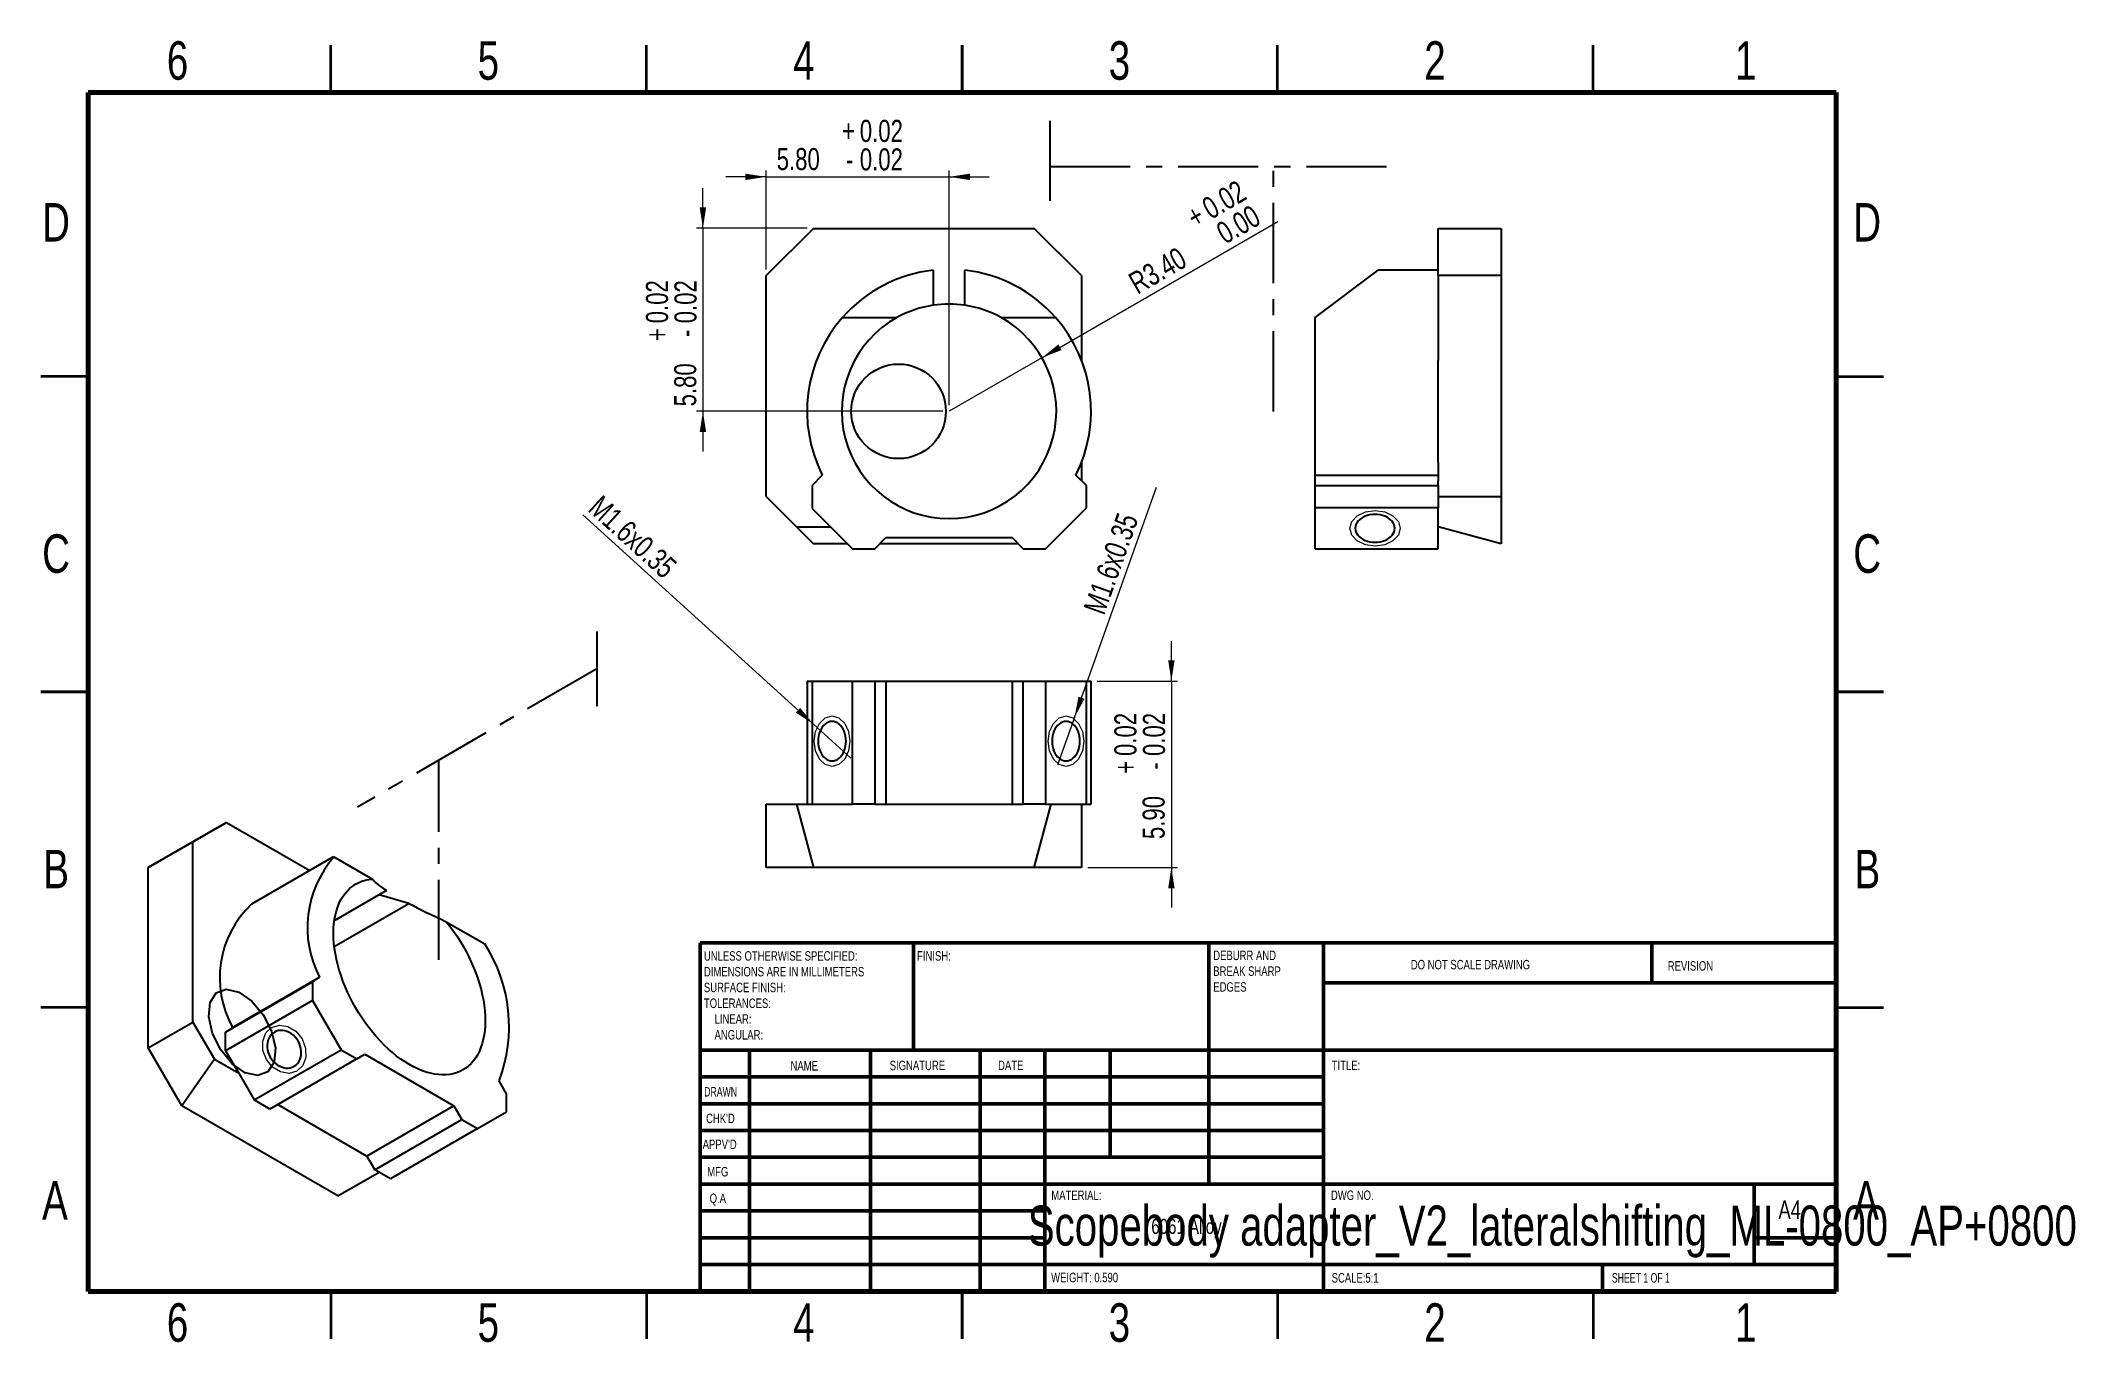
# Model space of a CAD drawing. Header units: millimetres. Extents: x 2 to 325, y 2 to 208.
import ezdxf

# ---------------------------------------------------------------- set-up
doc = ezdxf.new("R2010")
doc.units = ezdxf.units.MM
doc.linetypes.add('CENTERX2', pattern=[20.32, 12.7, -2.54, 2.54, -2.54])
doc.styles.add('SLDTEXTSTYLE0', font='TXT', dxfattribs={"width": 0.75})
doc.styles.add('SLDTEXTSTYLE1', font='TXT', dxfattribs={"width": 0.686449})
doc.styles.add('SLDTEXTSTYLE2', font='TXT', dxfattribs={"width": 0.6875})
doc.dimstyles.new('SLDDIMSTYLE0', dxfattribs={"dimtxt": 3.5, "dimasz": 3.302, "dimexe": 0, "dimexo": 0.0625, "dimgap": 0.875, "dimtad": 1, "dimlfac": 0.2, "dimrnd": 1e-09, "dimzin": 4, "dimdsep": 46, "dimtxsty": 'SLDTEXTSTYLE0', "dimsah": 1, "dimcen": 0.09, "dimadec": 0, "dimazin": 1, "dimtol": 1, "dimtp": 0.02, "dimtm": 0.02, "dimtfac": 1, "dimtmove": 0, "dimatfit": 0, "dimfxl": 0, "dimfrac": 2, "dimtolj": 1, "dimarcsym": 0})
doc.dimstyles.new('SLDDIMSTYLE1', dxfattribs={"dimtxt": 3.5, "dimasz": 3.302, "dimexe": 0, "dimexo": 0.0625, "dimgap": 0.875, "dimtad": 1, "dimlfac": 0.2, "dimrnd": 1e-09, "dimzin": 4, "dimdsep": 46, "dimtxsty": 'SLDTEXTSTYLE0', "dimsah": 1, "dimcen": 0, "dimadec": 0, "dimazin": 1, "dimtol": 1, "dimtp": 0.02, "dimtfac": 1, "dimtofl": 0, "dimtmove": 0, "dimatfit": 3, "dimfxl": 0, "dimfrac": 2, "dimtolj": 1, "dimtzin": 0, "dimarcsym": 0})
doc.dimstyles.new('SLDDIMSTYLE2', dxfattribs={"dimtxt": 3.5, "dimasz": 3.302, "dimexe": 0, "dimexo": 0.0625, "dimgap": 0.875, "dimtad": 1, "dimlfac": 0.2, "dimrnd": 1e-09, "dimzin": 12, "dimdsep": 46, "dimtxsty": 'SLDTEXTSTYLE0', "dimblk1": 'NONE', "dimsah": 1, "dimcen": 0, "dimadec": 0, "dimazin": 3, "dimtfac": 1, "dimtmove": 0, "dimatfit": 3, "dimldrblk": 'NONE', "dimfxl": 0, "dimfrac": 2, "dimtolj": 1, "dimtzin": 12, "dimarcsym": 0})

# ---------------------------------------------------------------- blocks, each defined once
blk = doc.blocks.new('SW_NOTE_0')
at = {"color": 0, "linetype": 'Continuous', "lineweight": 0, "char_height": 1.5, "attachment_point": 1, "style": 'SLDTEXTSTYLE0'}
for s, insert in [('UNLESS OTHERWISE SPECIFIED:', (0, 1.93)), ('SURFACE FINISH:', (0, -3.07)), ('DIMENSIONS ARE IN MILLIMETERS', (0, -0.57)), ('TOLERANCES:', (0, -5.57)), ('LINEAR:', (1.69, -8.07)), ('ANGULAR:', (1.69, -10.57))]:
    blk.add_mtext(s, dxfattribs=dict(at, insert=insert))
blk = doc.blocks.new('SW_NOTE_0_1')
at = {"color": 0, "linetype": 'Continuous', "lineweight": 0, "char_height": 1.5, "attachment_point": 1, "style": 'SLDTEXTSTYLE0'}
for s, insert in [('DEBURR AND', (0, 1.93)), ('BREAK SHARP', (0, -0.57)), ('EDGES', (0, -3.07))]:
    blk.add_mtext(s, dxfattribs=dict(at, insert=insert))
blk = doc.blocks.new('_D')
at = {"color": 7, "linetype": 'Continuous', "lineweight": 0}
for p, q in [((107.44, 178.47), (107.44, 184.82)), ((123.94, 178.47), (106.44, 178.47)), ((107.44, 178.47), (107.44, 149.47)), ((145.44, 149.47), (106.44, 149.47)), ((107.44, 149.47), (107.44, 143.12))]:
    blk.add_line(p, q, dxfattribs=at)
at = {"color": 7, "linetype": 'Continuous', "lineweight": 18}
for points in [[(107.44, 178.47), (107.95, 181.77), (106.93, 181.77)], [(107.44, 149.47), (106.93, 146.17), (107.95, 146.17)]]:
    blk.add_solid(points, dxfattribs=at)
at = {"color": 7, "linetype": 'Continuous', "lineweight": 18, "char_height": 3.5, "attachment_point": 1, "rotation": 90, "style": 'SLDTEXTSTYLE0'}
for s, insert in [('0.02', (98.41, 163.42)), ('0.02', (102.93, 163.42)), ('+', (98.41, 160.59)), ('-', (102.93, 161.23)), ('5.80', (102.88, 150.25))]:
    blk.add_mtext(s, dxfattribs=dict(at, insert=insert))
blk = doc.blocks.new('_D_1')
at = {"color": 7, "linetype": 'Continuous', "lineweight": 0}
for p, q in [((117.44, 171.97), (117.44, 187.63)), ((146.44, 150.47), (146.44, 187.63)), ((117.44, 186.63), (111.09, 186.63)), ((117.44, 186.63), (146.44, 186.63)), ((146.44, 186.63), (152.79, 186.63))]:
    blk.add_line(p, q, dxfattribs=at)
at = {"color": 7, "linetype": 'Continuous', "lineweight": 18}
for points in [[(117.44, 186.63), (114.14, 187.13), (114.14, 186.12)], [(146.44, 186.63), (149.74, 186.12), (149.74, 187.13)]]:
    blk.add_solid(points, dxfattribs=at)
at = {"color": 7, "linetype": 'Continuous', "lineweight": 18, "char_height": 3.5, "attachment_point": 1, "style": 'SLDTEXTSTYLE0'}
for s, insert in [('+', (129.48, 195.66)), ('0.02', (132.3, 195.66)), ('5.80', (119.13, 191.19)), ('0.02', (132.3, 191.14)), ('-', (130.11, 191.14))]:
    blk.add_mtext(s, dxfattribs=dict(at, insert=insert))
blk = doc.blocks.new('_D_2')
at = {"color": 7, "linetype": 'Continuous', "lineweight": 0}
for q in [(198.53, 179.54), (146.44, 149.47)]:
    blk.add_line((161.17, 157.97), q, dxfattribs=at)
at = {"color": 7, "linetype": 'Continuous', "lineweight": 18}
blk.add_solid([(161.17, 157.97), (164.28, 159.18), (163.77, 160.06)], dxfattribs=at)
at = {"color": 7, "linetype": 'Continuous', "lineweight": 18, "char_height": 3.5, "attachment_point": 1, "rotation": 30, "style": 'SLDTEXTSTYLE0'}
for s, insert in [('0.02', (186.18, 182.82)), ('+', (183.73, 181.41)), ('0.00', (188.44, 178.9)), ('R3.40', (174.55, 170.95))]:
    blk.add_mtext(s, dxfattribs=dict(at, insert=insert))
blk = doc.blocks.new('_D_3')
at = {"color": 7, "linetype": 'Continuous', "lineweight": 0}
for q in [(179.33, 137.45), (163.63, 93.43)]:
    blk.add_line((166.32, 100.96), q, dxfattribs=at)
at = {"color": 7, "linetype": 'Continuous', "lineweight": 18}
blk.add_solid([(166.32, 100.96), (167.91, 103.9), (166.95, 104.24)], dxfattribs=at)
at = {"color": 7, "linetype": 'Continuous', "lineweight": 18, "insert": (167.69, 118.2), "char_height": 3.5, "attachment_point": 1, "rotation": 70.3733, "style": 'SLDTEXTSTYLE0'}
blk.add_mtext('M1.6x0.35', dxfattribs=at)
blk = doc.blocks.new('_None')
blk = doc.blocks.new('_D_4')
at = {"color": 7, "linetype": 'Continuous', "lineweight": 0}
for q in [(88.39, 133.04), (130.87, 94.51)]:
    blk.add_line((124.95, 99.88), q, dxfattribs=at)
at = {"color": 7, "linetype": 'Continuous', "lineweight": 18}
blk.add_solid([(124.95, 99.88), (122.84, 102.48), (122.16, 101.72)], dxfattribs=at)
at = {"color": 7, "linetype": 'Continuous', "lineweight": 18, "insert": (91.42, 136.38), "char_height": 3.5, "attachment_point": 1, "rotation": 317.7853, "style": 'SLDTEXTSTYLE0'}
blk.add_mtext('M1.6x0.35', dxfattribs=at)
blk = doc.blocks.new('_D_5')
at = {"color": 7, "linetype": 'Continuous', "lineweight": 0}
for p, q in [((181.67, 106.69), (181.67, 113.04)), ((169.94, 106.69), (182.67, 106.69)), ((181.67, 106.69), (181.67, 77.19)), ((168.44, 77.19), (182.67, 77.19)), ((181.67, 77.19), (181.67, 70.84))]:
    blk.add_line(p, q, dxfattribs=at)
at = {"color": 7, "linetype": 'Continuous', "lineweight": 18}
for points in [[(181.67, 106.69), (182.18, 110), (181.17, 110)], [(181.67, 77.19), (181.17, 73.89), (182.18, 73.89)]]:
    blk.add_solid(points, dxfattribs=at)
at = {"color": 7, "linetype": 'Continuous', "lineweight": 18, "char_height": 3.5, "attachment_point": 1, "rotation": 90, "style": 'SLDTEXTSTYLE0'}
for s, insert in [('0.02', (172.64, 94.85)), ('0.02', (177.16, 94.85)), ('+', (172.64, 92.03)), ('-', (177.16, 92.66)), ('5.90', (177.11, 81.68))]:
    blk.add_mtext(s, dxfattribs=dict(at, insert=insert))

msp = doc.modelspace()

# ---------------------------------------------------------------- linework, layer by layer
at = {"color": 7, "linetype": 'Continuous', "lineweight": 35}
for p, q in [((48.5, 200), (48.5, 207.5)), ((98.5, 200), (98.5, 207.5)), ((148.5, 207.5), (148.5, 200)), ((148.5, 200), (148.5, 207.5)), ((198.5, 200), (198.5, 207.5)), ((248.5, 200), (248.5, 207.5)), ((10, 155), (2.5, 155)), ((287, 155), (294.5, 155)), ((2.5, 105), (10, 105)), ((10, 105), (2.5, 105)), ((294.5, 105), (287, 105)), ((287, 105), (294.5, 105)), ((10, 55), (2.5, 55)), ((287, 55), (294.5, 55)), ((48.5, 10), (48.5, 2.5)), ((98.5, 10), (98.5, 2.5)), ((148.5, 2.5), (148.5, 10)), ((148.5, 10), (148.5, 2.5)), ((198.5, 10), (198.5, 2.5)), ((248.5, 10), (248.5, 2.5))]:
    msp.add_line(p, q, dxfattribs=at)
at = {"color": 7, "linetype": 'Continuous', "lineweight": 70}
for p, q in [((10, 10), (10, 200)), ((10, 200), (287, 200)), ((287, 200), (287, 10)), ((287, 10), (10, 10))]:
    msp.add_line(p, q, dxfattribs=at)
at = {"color": 7, "linetype": 'CENTERX2'}
for p, q in [((162.427, 195.517), (162.427, 181.017)), ((162.427, 188.267), (216.09, 188.267)), ((197.832, 149.467), (197.832, 188.267)), ((90.631, 114.578), (90.631, 102.739)), ((90.631, 108.658), (52.685, 86.753)), ((65.595, 62.524), (65.595, 94.206))]:
    msp.add_line(p, q, dxfattribs=at)
at = {"color": 7, "linetype": 'Continuous', "lineweight": 25}
for p, q in [((124.943, 178.467), (117.443, 170.967)), ((124.943, 178.467), (159.943, 178.467)), ((167.443, 170.967), (159.943, 178.467)), ((223.942, 170.967), (223.942, 178.467)), ((223.942, 178.467), (233.942, 178.467)), ((233.942, 178.467), (233.942, 170.967)), ((117.443, 135.967), (117.443, 170.967)), ((143.943, 171.828), (143.943, 166.283)), ((148.943, 166.283), (148.943, 171.828)), ((167.443, 170.967), (167.443, 157.545)), ((204.442, 164.328), (214.442, 171.828)), ((223.942, 171.828), (214.442, 171.828)), ((223.942, 170.967), (223.942, 157.545)), ((233.942, 170.967), (223.942, 170.967)), ((233.942, 170.967), (233.942, 135.967)), ((129.549, 164.328), (138.187, 164.328)), ((154.699, 164.328), (163.337, 164.328)), ((204.442, 139.364), (204.442, 164.328)), ((223.942, 141.39), (223.942, 157.545)), ((126.341, 139.36), (124.77, 137.704)), ((168.211, 137.7), (166.547, 139.364)), ((167.443, 141.39), (167.443, 138.467)), ((204.442, 139.364), (223.942, 139.364)), ((204.442, 137.7), (204.442, 139.364)), ((223.942, 141.39), (223.942, 138.467)), ((117.443, 135.967), (122.263, 131.147)), ((124.77, 137.704), (124.77, 134.071)), ((168.211, 134.164), (168.211, 137.7)), ((204.442, 137.7), (223.942, 137.7)), ((204.442, 134.164), (204.442, 137.7)), ((223.942, 137.7), (223.942, 138.467)), ((223.942, 137.7), (223.942, 134.164)), ((223.942, 135.967), (233.942, 135.967)), ((233.942, 135.967), (233.942, 128.467)), ((124.77, 134.071), (131.141, 127.701)), ((161.746, 127.7), (168.211, 134.164)), ((223.942, 134.164), (204.442, 134.164)), ((204.442, 127.7), (204.442, 134.164)), ((223.942, 127.7), (223.942, 134.164)), ((122.263, 131.147), (127.695, 131.147)), ((122.263, 131.147), (124.943, 128.467)), ((134.676, 127.701), (136.443, 129.467)), ((136.443, 129.467), (156.443, 129.467)), ((156.443, 129.467), (158.211, 127.7)), ((233.942, 128.467), (223.942, 131.147)), ((130.374, 128.467), (124.943, 128.467)), ((131.141, 127.701), (134.676, 127.701)), ((157.443, 128.467), (135.443, 128.467)), ((158.211, 127.7), (161.746, 127.7)), ((204.442, 127.7), (223.942, 127.7)), ((123.943, 106.694), (123.943, 87.194)), ((123.943, 106.694), (124.77, 106.694)), ((124.77, 106.694), (124.77, 87.194)), ((124.77, 106.694), (131.141, 106.694)), ((131.141, 87.194), (131.141, 106.694)), ((131.141, 106.694), (134.676, 106.694)), ((134.676, 106.694), (134.676, 87.194)), ((134.676, 106.694), (136.443, 106.694)), ((136.443, 106.694), (136.443, 87.194)), ((136.443, 106.694), (156.443, 106.694)), ((156.443, 106.694), (156.443, 87.194)), ((156.443, 106.694), (158.211, 106.694)), ((158.211, 87.194), (158.211, 106.694)), ((158.211, 106.694), (161.746, 106.694)), ((161.746, 106.694), (161.746, 87.194)), ((161.746, 106.694), (168.211, 106.694)), ((168.211, 87.194), (168.211, 106.694)), ((168.211, 106.694), (168.943, 106.694)), ((168.943, 87.194), (168.943, 106.694)), ((117.443, 77.194), (117.443, 87.194)), ((117.443, 87.194), (122.263, 87.194)), ((122.263, 87.194), (127.695, 87.194)), ((122.263, 87.194), (124.943, 77.194)), ((127.695, 87.194), (131.141, 87.194)), ((134.676, 87.194), (131.141, 87.194)), ((134.676, 87.194), (136.443, 87.194)), ((136.443, 87.194), (156.443, 87.194)), ((156.443, 87.194), (158.211, 87.194)), ((161.746, 87.194), (158.211, 87.194)), ((159.943, 77.194), (162.622, 87.194)), ((161.746, 87.194), (168.211, 87.194)), ((167.443, 87.194), (167.443, 77.194)), ((168.211, 87.194), (168.943, 87.194)), ((24.859, 80.24), (31.93, 84.322)), ((31.93, 84.322), (26.627, 81.259)), ((31.93, 84.322), (45.14, 76.696)), ((26.627, 81.259), (19.555, 77.177)), ((26.627, 52.68), (26.627, 81.259)), ((19.555, 77.177), (24.859, 80.24)), ((48.682, 78.74), (35.884, 71.352)), ((48.975, 78.856), (55.083, 75.33)), ((19.555, 48.598), (19.555, 77.177)), ((124.943, 77.194), (117.443, 77.194)), ((159.943, 77.194), (124.943, 77.194)), ((167.443, 77.194), (159.943, 77.194)), ((57.311, 73.513), (49.031, 68.733)), ((49.031, 64.651), (60.846, 71.472)), ((60.846, 71.472), (56.133, 72.833)), ((66.759, 68.59), (72.867, 65.064)), ((31.808, 51.107), (45.596, 59.067)), ((32.918, 51.818), (46.707, 59.778)), ((46.707, 59.778), (45.596, 59.067)), ((45.596, 59.067), (45.596, 56.101)), ((45.596, 56.101), (31.808, 48.141)), ((45.596, 56.101), (50.101, 48.299)), ((19.555, 48.598), (26.627, 52.68)), ((26.627, 52.68), (30.035, 46.776)), ((32.918, 51.818), (31.808, 51.107)), ((24.859, 39.413), (19.555, 48.598)), ((31.808, 48.141), (31.808, 51.107)), ((30.035, 46.776), (24.859, 39.413)), ((30.035, 46.776), (33.876, 44.559)), ((31.808, 48.141), (33.876, 44.559)), ((36.312, 40.339), (50.101, 48.299)), ((52.601, 46.856), (38.812, 38.896)), ((50.101, 48.299), (52.601, 46.856)), ((52.601, 46.856), (53.85, 47.577)), ((53.85, 47.577), (67.992, 39.413)), ((33.876, 44.559), (36.312, 40.339)), ((76.313, 41.331), (75.137, 43.369)), ((49.607, 25.126), (24.859, 39.413)), ((38.812, 38.896), (36.312, 40.339)), ((40.062, 39.617), (54.204, 31.453)), ((67.992, 39.413), (54.204, 31.453)), ((67.992, 39.413), (69.242, 37.248)), ((76.313, 38.444), (76.313, 41.331)), ((55.454, 29.288), (69.242, 37.248)), ((71.742, 35.805), (57.954, 27.845)), ((69.242, 37.248), (71.742, 35.805)), ((71.742, 35.805), (76.313, 38.444)), ((54.204, 31.453), (55.454, 29.288)), ((57.954, 27.845), (55.454, 29.288)), ((49.607, 25.126), (56.135, 28.894))]:
    msp.add_line(p, q, dxfattribs=at)
at = {"color": 7, "linetype": 'Continuous', "lineweight": 50}
for p, q in [((107, 65.25), (287, 65.25)), ((107, 65.25), (107, 10)), ((140.8, 48.25), (140.8, 65.25)), ((187.6, 65.25), (187.6, 27)), ((205.8, 65.25), (205.8, 10)), ((257.8, 58.875), (257.8, 65.25)), ((287, 58.875), (205.8, 58.875)), ((287, 48.25), (107, 48.25)), ((114.8, 48.25), (114.8, 10)), ((133.991, 48.25), (133.991, 10)), ((151.399, 48.25), (151.399, 10)), ((161.6, 10), (161.6, 48.25)), ((172, 31.25), (172, 48.25)), ((205.8, 44), (107, 44)), ((205.8, 39.75), (107, 39.75)), ((205.8, 35.5), (107, 35.5)), ((205.8, 31.25), (107, 31.25)), ((161.6, 27), (107, 27)), ((161.6, 27), (287, 27)), ((274, 14.25), (274, 27)), ((161.6, 22.75), (107, 22.75)), ((161.6, 18.5), (107, 18.5)), ((287, 18.5), (274, 18.5)), ((107, 14.25), (287, 14.25)), ((250, 10), (250, 14.25))]:
    msp.add_line(p, q, dxfattribs=at)
at = {"color": 7, "linetype": 'Continuous', "lineweight": 18, "flags": 128}
for points in [[(217.942, 130.932), (217.638, 129.85), (216.771, 128.932), (215.473, 128.319), (213.942, 128.103), (212.412, 128.319), (211.114, 128.932), (210.247, 129.85), (209.942, 130.932), (210.247, 132.014), (211.114, 132.932), (212.412, 133.545), (213.942, 133.76), (215.473, 133.545), (216.771, 132.932), (217.638, 132.014), (217.942, 130.932)], [(127.908, 93.194), (126.826, 93.499), (125.908, 94.366), (125.295, 95.663), (125.08, 97.194), (125.295, 98.725), (125.908, 100.023), (126.826, 100.89), (127.908, 101.194), (128.991, 100.89), (129.908, 100.023), (130.522, 98.725), (130.737, 97.194), (130.522, 95.663), (129.908, 94.366), (128.991, 93.499), (127.908, 93.194)], [(164.978, 93.194), (163.896, 93.499), (162.978, 94.366), (162.365, 95.663), (162.15, 97.194), (162.365, 98.725), (162.978, 100.023), (163.896, 100.89), (164.978, 101.194), (166.061, 100.89), (166.978, 100.023), (167.591, 98.725), (167.807, 97.194), (167.591, 95.663), (166.978, 94.366), (166.061, 93.499), (164.978, 93.194)], [(38.27, 46.747), (37.719, 48.197), (37.684, 49.674), (38.168, 50.955), (39.098, 51.844), (40.333, 52.205), (41.684, 51.984), (42.946, 51.214), (43.926, 50.012), (44.476, 48.562), (44.512, 47.085), (44.028, 45.804), (43.098, 44.915), (41.863, 44.554), (40.512, 44.775), (39.25, 45.545), (38.27, 46.747)]]:
    msp.add_lwpolyline(points, dxfattribs=at)
at = {"color": 7, "linetype": 'Continuous', "lineweight": 25, "flags": 128}
for points in [[(213.942, 133.142), (213.534, 133.123), (213.134, 133.066), (212.746, 132.973), (212.38, 132.846), (212.04, 132.685), (211.733, 132.494), (211.463, 132.277), (211.236, 132.037), (211.055, 131.778), (210.924, 131.504), (210.844, 131.22), (210.817, 130.932), (210.844, 130.643), (210.924, 130.36), (211.055, 130.086), (211.236, 129.827), (211.463, 129.587), (211.733, 129.369), (212.04, 129.179), (212.38, 129.018), (212.746, 128.89), (213.134, 128.797), (213.534, 128.741), (213.942, 128.722), (214.35, 128.741), (214.751, 128.797), (215.138, 128.89), (215.505, 129.018), (215.845, 129.179), (216.152, 129.369), (216.422, 129.587), (216.649, 129.827), (216.829, 130.086), (216.961, 130.36), (217.041, 130.643), (217.067, 130.932), (217.041, 131.22), (216.961, 131.504), (216.829, 131.778), (216.649, 132.037), (216.422, 132.277), (216.152, 132.494), (215.845, 132.685), (215.505, 132.846), (215.138, 132.973), (214.751, 133.066), (214.35, 133.123), (213.942, 133.142)], [(130.118, 97.194), (130.099, 97.602), (130.043, 98.003), (129.95, 98.39), (129.822, 98.757), (129.662, 99.097), (129.471, 99.404), (129.254, 99.673), (129.013, 99.901), (128.754, 100.081), (128.48, 100.213), (128.197, 100.292), (127.908, 100.319), (127.62, 100.292), (127.337, 100.213), (127.063, 100.081), (126.804, 99.901), (126.563, 99.673), (126.346, 99.404), (126.155, 99.097), (125.995, 98.757), (125.867, 98.39), (125.774, 98.003), (125.718, 97.602), (125.699, 97.194), (125.718, 96.786), (125.774, 96.385), (125.867, 95.998), (125.995, 95.632), (126.155, 95.292), (126.346, 94.984), (126.563, 94.715), (126.804, 94.488), (127.063, 94.307), (127.337, 94.176), (127.62, 94.096), (127.908, 94.069), (128.197, 94.096), (128.48, 94.176), (128.754, 94.307), (129.013, 94.488), (129.254, 94.715), (129.471, 94.984), (129.662, 95.292), (129.822, 95.632), (129.95, 95.998), (130.043, 96.385), (130.099, 96.786), (130.118, 97.194)], [(167.188, 97.194), (167.169, 97.602), (167.113, 98.003), (167.02, 98.39), (166.892, 98.757), (166.731, 99.097), (166.541, 99.404), (166.323, 99.673), (166.083, 99.901), (165.824, 100.081), (165.55, 100.213), (165.267, 100.292), (164.978, 100.319), (164.69, 100.292), (164.406, 100.213), (164.133, 100.081), (163.873, 99.901), (163.633, 99.673), (163.416, 99.404), (163.225, 99.097), (163.065, 98.757), (162.937, 98.39), (162.844, 98.003), (162.787, 97.602), (162.769, 97.194), (162.787, 96.786), (162.844, 96.385), (162.937, 95.998), (163.065, 95.632), (163.225, 95.292), (163.416, 94.984), (163.633, 94.715), (163.873, 94.488), (164.133, 94.307), (164.406, 94.176), (164.69, 94.096), (164.978, 94.069), (165.267, 94.096), (165.55, 94.176), (165.824, 94.307), (166.083, 94.488), (166.323, 94.715), (166.541, 94.984), (166.731, 95.292), (166.892, 95.632), (167.02, 95.998), (167.113, 96.385), (167.169, 96.786), (167.188, 97.194)], [(66.759, 68.59), (67.339, 67.859), (67.898, 67.102), (68.435, 66.323), (68.949, 65.523), (69.438, 64.705), (69.9, 63.872), (70.333, 63.027), (70.738, 62.171), (71.111, 61.308), (71.452, 60.44), (71.76, 59.57), (72.034, 58.701), (72.274, 57.836), (72.477, 56.977), (72.645, 56.126), (72.775, 55.288), (72.868, 54.464), (72.924, 53.656), (72.942, 52.868), (72.922, 52.102), (72.865, 51.36), (72.77, 50.644), (72.638, 49.958), (72.469, 49.302), (72.263, 48.68), (72.022, 48.092), (71.747, 47.542), (71.437, 47.03), (71.094, 46.558), (70.719, 46.128), (70.314, 45.741), (69.879, 45.398), (69.416, 45.1), (68.926, 44.849), (68.411, 44.644), (67.872, 44.488), (67.312, 44.379), (66.731, 44.32), (66.133, 44.308), (65.518, 44.346), (64.888, 44.432), (64.246, 44.567), (63.594, 44.749), (62.933, 44.979), (62.266, 45.255), (61.595, 45.578), (60.921, 45.944), (60.248, 46.355), (59.576, 46.808), (58.909, 47.302), (58.248, 47.835), (57.596, 48.406), (56.954, 49.012), (56.325, 49.653), (55.71, 50.325), (55.111, 51.028), (54.53, 51.758), (53.97, 52.513), (53.432, 53.292), (52.917, 54.091), (52.427, 54.908), (51.964, 55.74), (51.529, 56.585), (51.123, 57.44), (50.748, 58.303), (50.405, 59.171), (50.096, 60.041), (49.82, 60.91), (49.579, 61.775), (49.374, 62.635), (49.205, 63.485), (49.073, 64.325), (48.978, 65.15), (48.92, 65.958), (48.9, 66.747), (48.918, 67.514), (48.974, 68.257), (49.067, 68.974), (49.198, 69.662), (49.365, 70.319), (49.569, 70.943), (49.808, 71.532), (50.082, 72.085), (50.39, 72.599), (50.732, 73.072), (51.105, 73.505), (51.509, 73.894), (51.943, 74.239), (52.404, 74.538), (52.893, 74.792), (53.407, 74.998), (53.944, 75.157), (54.504, 75.268), (55.083, 75.33)], [(42.66, 45.673), (42.936, 45.863), (43.179, 46.096), (43.387, 46.367), (43.556, 46.674), (43.683, 47.009), (43.765, 47.368), (43.802, 47.744), (43.793, 48.131), (43.737, 48.522), (43.637, 48.911), (43.493, 49.291), (43.308, 49.655), (43.085, 49.997), (42.828, 50.312), (42.542, 50.594), (42.23, 50.837), (41.9, 51.039), (41.556, 51.195), (41.204, 51.303), (40.85, 51.361), (40.5, 51.368), (40.161, 51.324), (39.837, 51.229), (39.535, 51.086), (39.26, 50.896), (39.017, 50.663), (38.809, 50.392), (38.64, 50.085), (38.513, 49.75), (38.431, 49.391), (38.394, 49.015), (38.403, 48.628), (38.459, 48.237), (38.559, 47.848), (38.703, 47.468), (38.888, 47.104), (39.111, 46.762), (39.368, 46.447), (39.654, 46.165), (39.966, 45.922), (40.296, 45.72), (40.64, 45.564), (40.992, 45.456), (41.346, 45.398), (41.696, 45.391), (42.035, 45.435), (42.359, 45.53), (42.66, 45.673)]]:
    msp.add_lwpolyline(points, dxfattribs=at)
at = {"color": 7, "linetype": 'Continuous', "flags": 128}
msp.add_lwpolyline([(39.476, 46.331), (38.497, 44.792), (36.894, 44.205), (34.913, 44.66), (32.854, 46.088), (31.031, 48.271), (29.722, 50.877), (29.126, 53.51), (29.333, 55.768), (30.313, 57.307), (31.915, 57.894), (33.896, 57.439), (35.955, 56.011), (37.778, 53.827), (39.087, 51.221), (39.684, 48.589), (39.476, 46.331)], dxfattribs=at)
at = {"color": 7, "linetype": 'Continuous'}
msp.add_circle((138.443, 149.467), 7.5, dxfattribs=at)
at = {"color": 7, "linetype": 'Continuous', "lineweight": 25}
for centre, radius, start, end in [((146.443, 149.467), 22.5, 96.37937, 138.66392), ((146.443, 149.467), 22.5, 41.33608, 83.62063), ((146.443, 149.467), 17, 98.45652, 119.05456), ((146.443, 149.467), 17, 81.54348, 98.45652), ((146.443, 149.467), 17, 60.94544, 81.54348), ((146.443, 149.467), 22.5, 138.66392, 206.69384), ((146.443, 149.467), 17, 119.05456, 60.94544), ((146.443, 149.467), 22.5, 333.31673, 41.33608), ((61.747, 67.664), 16.982, 138.77096, 207.6683), ((46.964, 59.678), 16.095, 133.50688, 209.23031), ((52.688, 51.987), 24.046, 338.99902, 32.94562)]:
    msp.add_arc(centre, radius, start, end, dxfattribs=at)
for major_axis, start_param, end_param in [((26.486, -10.575), 2.9835094, 3.0475381), ((20.012, -7.99), 3.3257572, 3.6852609), ((20.012, -7.99), 3.9804491, 4.3399528)]:
    msp.add_ellipse((74.932, 67.914), major_axis=major_axis, ratio=0.119714, start_param=start_param, end_param=end_param, dxfattribs=at)

# ---------------------------------------------------------------- block references
at = {"color": 7, "linetype": 'Continuous', "lineweight": 0}
for name, p in [('SW_NOTE_0', (107.594, 61.987)), ('SW_NOTE_0_1', (188.309, 62.069))]:
    msp.add_blockref(name, p, dxfattribs=at)

# ---------------------------------------------------------------- texts
for s, insert, char_height, attachment_point, style in [('6', (24.189, 208.114), 6.096, 2, 'SLDTEXTSTYLE0'), ('5', (73.439, 208.114), 6.096, 2, 'SLDTEXTSTYLE0'), ('4', (123.439, 208.114), 6.096, 2, 'SLDTEXTSTYLE0'), ('3', (173.439, 208.114), 6.096, 2, 'SLDTEXTSTYLE0'), ('2', (223.439, 208.114), 6.096, 2, 'SLDTEXTSTYLE0'), ('1', (272.689, 208.114), 6.096, 2, 'SLDTEXTSTYLE0'), ('D', (4.93, 182.476), 6.096, 2, 'SLDTEXTSTYLE0'), ('D', (291.93, 182.476), 6.096, 2, 'SLDTEXTSTYLE0'), ('C', (4.937, 129.976), 6.096, 2, 'SLDTEXTSTYLE0'), ('C', (291.937, 129.976), 6.096, 2, 'SLDTEXTSTYLE0'), ('B', (4.953, 79.976), 6.096, 2, 'SLDTEXTSTYLE0'), ('B', (291.953, 79.976), 6.096, 2, 'SLDTEXTSTYLE0'), ('FINISH:', (141.371, 63.919), 1.5, 1, 'SLDTEXTSTYLE0'), ('DO NOT SCALE DRAWING', (219.615, 62.533), 1.5, 1, 'SLDTEXTSTYLE0'), ('REVISION', (260.328, 62.335), 1.5, 1, 'SLDTEXTSTYLE0'), ('NAME', (121.322, 46.501), 1.5, 1, 'SLDTEXTSTYLE0'), ('SIGNATURE', (137.034, 46.562), 1.5, 1, 'SLDTEXTSTYLE0'), ('DATE', (154.215, 46.576), 1.5, 1, 'SLDTEXTSTYLE0'), ('TITLE:', (207.09, 46.576), 1.5, 1, 'SLDTEXTSTYLE0'), ('DRAWN', (107.643, 42.385), 1.5, 1, 'SLDTEXTSTYLE1'), ("CHK'D", (107.939, 38.162), 1.5, 1, 'SLDTEXTSTYLE0'), ("APPV'D", (107.402, 34.066), 1.5, 1, 'SLDTEXTSTYLE0'), ('MFG', (108.124, 29.716), 1.5, 1, 'SLDTEXTSTYLE0'), ('A', (4.757, 27.476), 6.096, 2, 'SLDTEXTSTYLE0'), ('MATERIAL:', (162.646, 25.986), 1.5, 1, 'SLDTEXTSTYLE0'), ('DWG NO.', (206.953, 25.986), 1.5, 1, 'SLDTEXTSTYLE0'), ('A', (291.757, 27.476), 6.096, 2, 'SLDTEXTSTYLE0'), ('Q.A', (108.509, 25.505), 1.5, 1, 'SLDTEXTSTYLE0'), ('Scopebody adapter_V2_lateralshifting_ML-0800_AP+0800', (242.045, 23.607), 6.35, 2, 'SLDTEXTSTYLE0'), ('A4', (277.871, 24.406), 2.9104, 1, 'SLDTEXTSTYLE0'), ('6061 Alloy', (184.065, 21.486), 2.3813, 2, 'SLDTEXTSTYLE0'), ('WEIGHT: 0.590', (162.618, 12.949), 1.4986, 1, 'SLDTEXTSTYLE0'), ('SCALE:5:1', (207.074, 12.9), 1.5, 1, 'SLDTEXTSTYLE0'), ('SHEET 1 OF 1', (251.478, 12.9), 1.5, 1, 'SLDTEXTSTYLE2'), ('6', (24.189, 8.114), 6.096, 2, 'SLDTEXTSTYLE0'), ('5', (73.439, 8.114), 6.096, 2, 'SLDTEXTSTYLE0'), ('4', (123.439, 8.114), 6.096, 2, 'SLDTEXTSTYLE0'), ('3', (173.439, 8.114), 6.096, 2, 'SLDTEXTSTYLE0'), ('2', (223.439, 8.114), 6.096, 2, 'SLDTEXTSTYLE0'), ('1', (272.689, 8.114), 6.096, 2, 'SLDTEXTSTYLE0')]:
    msp.add_mtext(s, dxfattribs=dict(at, insert=insert, char_height=char_height, attachment_point=attachment_point, style=style))

# ---------------------------------------------------------------- dimensions: what is measured, and where the dimension line sits
at = {"color": 7, "linetype": 'Continuous', "lineweight": 18}
dim = msp.add_linear_dim(base=(146.443, 186.625), p1=(117.443, 170.967), p2=(146.443, 149.467), dimstyle='SLDDIMSTYLE0', dxfattribs=at)
dim.commit()
dim.dimension.update_dxf_attribs({"geometry": '_D_1', "text_midpoint": (130.243, 186.625), "dimtype": 160})
dim = msp.add_radius_dim(center=(146.443, 149.467), mpoint=(161.165, 157.967), dimstyle='SLDDIMSTYLE1', dxfattribs=at)
dim.commit()
dim.dimension.update_dxf_attribs({"geometry": '_D_2', "text_midpoint": (187.863, 173.381), "dimtype": 164})
for base, p1, p2, picture, middle in [((107.443, 149.467), (124.943, 178.467), (146.443, 149.467), '_D', (107.443, 161.363)), ((181.673, 77.194), (168.943, 106.694), (167.443, 77.194), '_D_5', (181.673, 92.793))]:
    dim = msp.add_linear_dim(base=base, p1=p1, p2=p2, angle=90, dimstyle='SLDDIMSTYLE0', dxfattribs=at)
    dim.commit()
    dim.dimension.update_dxf_attribs({"geometry": picture, "text_midpoint": middle, "dimtype": 160})
for p1, p2, picture, middle in [((163.635, 93.427), (166.322, 100.962), '_D_3', (175.673, 127.184)), ((130.871, 94.507), (124.946, 99.882), '_D_4', (96.489, 125.698))]:
    dim = msp.add_diameter_dim_2p(p1=p1, p2=p2, text='M1.6x0.35', dimstyle='SLDDIMSTYLE2', override={"dimpost": '<>'}, dxfattribs=at)
    dim.commit()
    dim.dimension.update_dxf_attribs({"geometry": picture, "text_midpoint": middle, "dimtype": 163})

doc.saveas('drawing.dxf')
